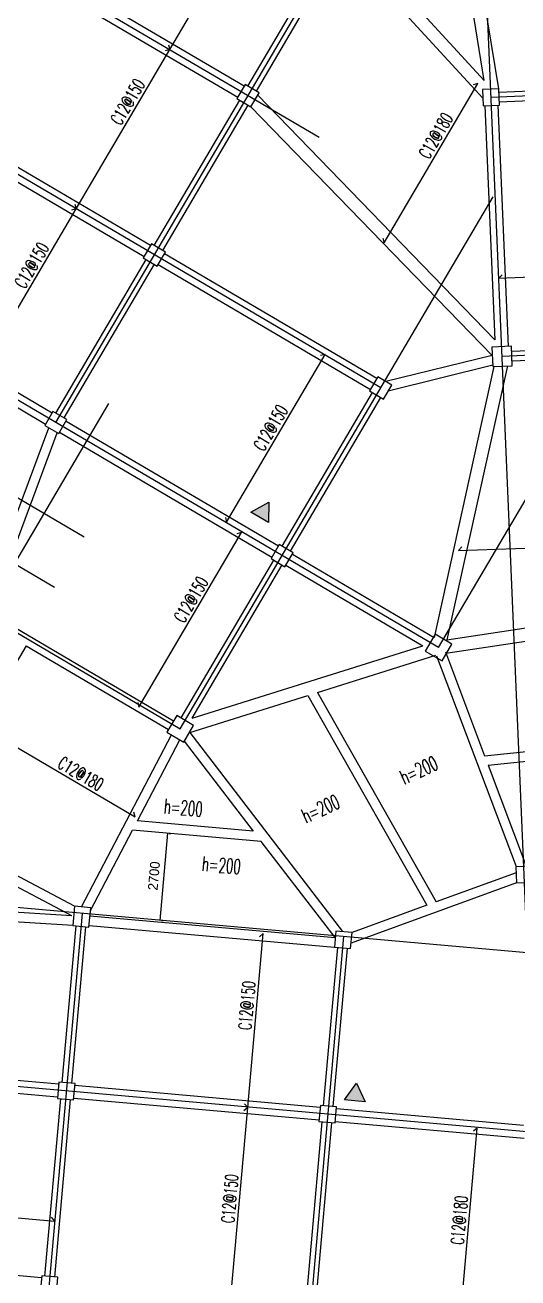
# Model space of a CAD drawing. Header units: millimetres. Extents: x 129427 to 386235, y 419441 to 703525.
# Drawn here: x 337104 to 352313, y 530560 to 569220 of the extents above; entities that cross this region are included whole.
import ezdxf

# ---------------------------------------------------------------- set-up
doc = ezdxf.new("R2010")
doc.units = ezdxf.units.MM
doc.header["$LTSCALE"] = 100
for name, color, linetype in [('B-DIM', 1, 'Continuous'), ('B-dote', 253, 'Continuous'), ('B-板厚', 2, 'Continuous'), ('B-正筋文字', 7, 'Continuous'), ('B-正筋钢筋', 6, 'Continuous'), ('B-沉降观测点', 5, 'Continuous'), ('COLU', 7, 'Continuous'), ('h斜线-柱', 7, 'Continuous'), ('梁虚线', 4, 'Continuous')]:
    doc.layers.add(name, color=color, linetype=linetype)
doc.styles.get("Standard").update_dxf_attribs({"font": 'standard'})
doc.styles.add('汉字', font='汉字')
doc.dimstyles.get("Standard").update_dxf_attribs({"dimtxt": 300, "dimasz": 100, "dimexe": 100, "dimexo": 250, "dimgap": 100, "dimtad": 0, "dimtoh": 1, "dimdec": 0, "dimdsep": 46, "dimcen": 0.09, "dimclrt": 7, "dimadec": 0, "dimazin": 0, "dimtfac": 1, "dimtdec": 4, "dimtofl": 0, "dimtmove": 0, "dimatfit": 3, "dimfxl": 4, "dimfxlon": 1, "dimtolj": 1, "dimtzin": 0, "dimarcsym": 0})

# ---------------------------------------------------------------- blocks, each defined once
blk = doc.blocks.new('*D174')
at = {"layer": 'B-DIM', "color": 0, "linetype": 'ByBlock', "lineweight": -2}
for p, q in [((341501, 544284), (341262, 541594)), ((341549, 544279), (341600, 544275)), ((341311, 541590), (341362, 541585))]:
    blk.add_line(p, q, dxfattribs=at)
for points in [[(341501, 544284), (341509, 544183), (341475, 544186)], [(341262, 541594), (341255, 541695), (341288, 541692)]]:
    blk.add_solid(points, dxfattribs=at)
at = {"layer": 'B-DIM', "color": 7, "linetype": 'Continuous', "lineweight": -2, "insert": (341083, 542966), "char_height": 300, "width": 780, "attachment_point": 5, "rotation": 84.9316, "style": '汉字'}
blk.add_mtext('2700', dxfattribs=at)
blk = doc.blocks.new('A$C7FDE0673')
at = {"layer": 'B-沉降观测点'}
blk.add_hatch(color=256, dxfattribs=at).paths.add_polyline_path([(318, 551), (0, 0), (636, 0)], flags=0)
blk.add_lwpolyline([(0, 0), (318, 551), (636, 0)], close=True, dxfattribs=at)

msp = doc.modelspace()

# ---------------------------------------------------------------- hatches: boundary and pattern name
at = {"layer": 'h斜线-柱'}
h = msp.add_hatch(dxfattribs=at)
h.set_pattern_fill('ANSI31', color=256, scale=40, angle=-30.45463, style=0)
h.set_pattern_definition([])
h.paths.add_polyline_path([(343642.1, 566951.9), (344073.1, 566698.5), (344326.5, 567129.5), (343895.5, 567382.9)], flags=0)
h = msp.add_hatch(dxfattribs=at)
h.set_pattern_fill('ANSI31', color=256, scale=40, angle=2.44399, style=0)
h.set_pattern_definition([])
h.paths.add_polyline_path([(351243.7, 566727.9), (351743.3, 566749.2), (351721.9, 567248.8), (351222.4, 567227.5)], flags=0)
h = msp.add_hatch(dxfattribs=at)
h.set_pattern_fill('ANSI31', color=256, scale=40, angle=-30.45463, style=0)
h.set_pattern_definition([])
h.paths.add_polyline_path([(340753, 562038.3), (341184, 561784.9), (341437.5, 562215.9), (341006.5, 562469.3)], flags=0)
h = msp.add_hatch(dxfattribs=at)
h.set_pattern_fill('ANSI31', color=256, scale=40, angle=2.44399, style=0)
h.set_pattern_definition([])
h.paths.add_polyline_path([(351537, 558683.1), (352136.5, 558708.7), (352110.9, 559308.2), (351511.4, 559282.6)], flags=0)
h = msp.add_hatch(dxfattribs=at)
h.set_pattern_fill('ANSI31', color=256, scale=40, angle=-30.45463, style=0)
h.set_pattern_definition([])
h.paths.add_polyline_path([(347735.5, 557932.8), (348166.5, 557679.4), (348419.9, 558110.4), (347988.9, 558363.8)], flags=0)
h = msp.add_hatch(dxfattribs=at)
h.set_pattern_fill('ANSI31', color=256, scale=40, angle=-30.45463, style=0)
h.set_pattern_definition([])
h.paths.add_polyline_path([(337711.9, 556866.1), (338142.9, 556612.7), (338396.3, 557043.7), (337965.3, 557297.2)], flags=0)
h = msp.add_hatch(dxfattribs=at)
h.set_pattern_fill('ANSI31', color=256, scale=40, angle=-30.45463, style=0)
h.set_pattern_definition([])
h.paths.add_polyline_path([(344694.3, 552760.6), (345125.4, 552507.2), (345378.8, 552938.2), (344947.8, 553191.6)], flags=0)
h = msp.add_hatch(dxfattribs=at)
h.set_pattern_fill('ANSI31', color=256, scale=40, angle=-30.45463, style=0)
h.set_pattern_definition([])
h.paths.add_polyline_path([(349453.3, 549904.5), (349970.5, 549600.3), (350274.6, 550117.6), (349757.4, 550421.7)], flags=0)
h = msp.add_hatch(dxfattribs=at)
h.set_pattern_fill('ANSI31', color=256, scale=40, angle=-30.45463, style=0)
h.set_pattern_definition([])
h.paths.add_polyline_path([(341483.4, 547398.3), (342000.6, 547094.1), (342304.7, 547611.4), (341787.5, 547915.5)], flags=0)
h = msp.add_hatch(dxfattribs=at)
h.set_pattern_fill('ANSI31', color=256, scale=40, angle=2.44399, style=0)
h.set_pattern_definition([])
h.paths.add_polyline_path([(352267.1, 542749.8), (352766.7, 542771.1), (352745.4, 543270.6), (352245.8, 543249.3)], flags=0)
h = msp.add_hatch(dxfattribs=at)
h.set_pattern_fill('ANSI31', color=256, scale=40, angle=-5.06835, style=0)
h.set_pattern_definition([])
h.paths.add_polyline_path([(338578.3, 541430.8), (339076.4, 541386.6), (339129.4, 541984.3), (338631.4, 542028.5)], flags=0)
h = msp.add_hatch(dxfattribs=at)
h.set_pattern_fill('ANSI31', color=256, scale=40, angle=-5.06835, style=0)
h.set_pattern_definition([])
h.paths.add_polyline_path([(346651.1, 540765), (347149.1, 540720.8), (347193.3, 541218.9), (346695.3, 541263.1)], flags=0)
h = msp.add_hatch(dxfattribs=at)
h.set_pattern_fill('ANSI31', color=256, scale=40, angle=-5.06835, style=0)
h.set_pattern_definition([])
h.paths.add_polyline_path([(338105.7, 536101.7), (338603.8, 536057.5), (338647.9, 536555.6), (338149.9, 536599.8)], flags=0)
h = msp.add_hatch(dxfattribs=at)
h.set_pattern_fill('ANSI31', color=256, scale=40, angle=-5.06835, style=0)
h.set_pattern_definition([])
h.paths.add_polyline_path([(346174, 535386.1), (346672.1, 535342), (346716.3, 535840), (346218.2, 535884.2)], flags=0)
h = msp.add_hatch(dxfattribs=at)
h.set_pattern_fill('ANSI31', color=256, scale=40, angle=-5.06835, style=0)
h.set_pattern_definition([])
h.paths.add_polyline_path([(337575.6, 530125.2), (338073.7, 530081), (338117.9, 530579.1), (337619.8, 530623.2)], flags=0)

# ---------------------------------------------------------------- linework, layer by layer
at = {"layer": 'B-dote'}
for p, q in [((353325.8, 523809), (348791.1, 630054.3)), ((346178.3, 565750.7), (306646.2, 588994.7)), ((294026.9, 579825.9), (338930.2, 553423.7)), ((348077.7, 558021.6), (313165.4, 578549.3)), ((349863.9, 550011), (303141.9, 577482.6)), ((338054.1, 556954.9), (349914.5, 577126.5)), ((292202.2, 576722.6), (341894.1, 547504.8)), ((364570.9, 567547), (351482.8, 566988.4)), ((341894.1, 547504.8), (351545.4, 563919.3)), ((349863.9, 550011), (356372.8, 561080.9)), ((323152.1, 560612.8), (338017.9, 551872)), ((364912, 559554.3), (351824, 558995.6)), ((339677.6, 557545.8), (329377.7, 540028.4)), ((369044.2, 539130.3), (289446.5, 546189.9)), ((338862.7, 541807.1), (333426.8, 480516.3)), ((346931, 541091.6), (341495.1, 479800.7)), ((368558.3, 533651.8), (297985.4, 539911))]:
    msp.add_line(p, q, dxfattribs=at)
at = {"layer": 'B-正筋钢筋'}
for points in [[(341531.9, 568605.8), (341569.5, 568460.6), (344458.6, 573374.1), (344313.4, 573336.5)], [(338642.8, 563692.2), (338680.4, 563547), (341569.5, 568460.6), (341424.3, 568422.9)], [(348148.8, 562647.1), (348186.5, 562501.9), (351075.5, 567415.5), (350930.3, 567377.8)], [(335601.6, 558520), (335639.3, 558374.8), (338680.4, 563547), (338535.2, 563509.3)], [(351822.6, 561515.8), (351721.1, 561405.3), (357715.7, 561661.2), (357605.2, 561762.6)], [(343284.6, 554028.8), (343322.2, 553883.7), (346363.3, 559055.8), (346218.1, 559018.2)], [(340581.7, 548315.3), (340619.4, 548170.1), (343787.2, 553557.8), (343642, 553520.1)], [(350579.7, 553117.1), (350477.4, 553007.4), (358102.7, 553273.7), (357993, 553376)], [(335789.5, 547679.7), (335644.3, 547642), (340500.6, 544786.6), (340463, 544931.8)], [(343877.6, 535929.7), (343973.9, 535814.7), (344450.2, 541184.4), (344335.1, 541088.1)], [(343349.1, 529970.6), (343445.4, 529855.6), (343973.9, 535814.7), (343858.9, 535718.5)], [(350435, 529342.1), (350531.3, 529227.1), (351059.9, 535186.3), (350944.8, 535090)], [(330105.7, 533123.9), (329990.7, 533027.6), (338020.9, 532315.4), (337924.6, 532430.5)]]:
    msp.add_lwpolyline(points, dxfattribs=at)
at = {"layer": 'COLU'}
for points in [[(343642.1, 566951.9), (344073.1, 566698.5), (344326.5, 567129.5), (343895.5, 567382.9)], [(351243.7, 566727.9), (351743.3, 566749.2), (351721.9, 567248.8), (351222.4, 567227.5)], [(340753, 562038.3), (341184, 561784.9), (341437.5, 562215.9), (341006.5, 562469.3)], [(351537, 558683.1), (352136.5, 558708.7), (352110.9, 559308.2), (351511.4, 559282.6)], [(347735.5, 557932.8), (348166.5, 557679.4), (348419.9, 558110.4), (347988.9, 558363.8)], [(337711.9, 556866.1), (338142.9, 556612.7), (338396.3, 557043.7), (337965.3, 557297.2)], [(344694.3, 552760.6), (345125.4, 552507.2), (345378.8, 552938.2), (344947.8, 553191.6)], [(349453.3, 549904.5), (349970.5, 549600.3), (350274.6, 550117.6), (349757.4, 550421.7)], [(341483.4, 547398.3), (342000.6, 547094.1), (342304.7, 547611.4), (341787.5, 547915.5)], [(352267.1, 542749.8), (352766.7, 542771.1), (352745.4, 543270.6), (352245.8, 543249.3)], [(338578.3, 541430.8), (339076.4, 541386.6), (339129.4, 541984.3), (338631.4, 542028.5)], [(346651.1, 540765), (347149.1, 540720.8), (347193.3, 541218.9), (346695.3, 541263.1)], [(338105.7, 536101.7), (338603.8, 536057.5), (338647.9, 536555.6), (338149.9, 536599.8)], [(346174, 535386.1), (346672.1, 535342), (346716.3, 535840), (346218.2, 535884.2)], [(337575.6, 530125.2), (338073.7, 530081), (338117.9, 530579.1), (337619.8, 530623.2)]]:
    msp.add_lwpolyline(points, close=True, dxfattribs=at)
at = {"layer": '梁虚线'}
for p, q in [((351721.9, 567248.8), (350164.8, 576825.9)), ((351274.2, 567509.9), (349792.6, 576623.1)), ((343981.1, 567331.2), (346616.8, 571813.8)), ((347174.2, 571972.5), (351274.2, 567509.9)), ((344240.9, 567181.2), (346874.1, 571659.5)), ((346962.2, 571612.1), (351233.6, 566962.9)), ((337317.4, 571192.7), (343868.8, 567340.6)), ((337117.4, 570846.3), (343668.8, 566994.2)), ((351727.4, 567148.9), (357222.3, 567383.5)), ((341092.1, 562417.6), (343727.7, 566900.2)), ((341351.9, 562267.6), (343987.5, 566750.2)), ((344283.4, 567056.2), (351602.3, 559510.6)), ((351737.8, 566849.1), (357232.8, 567083.6)), ((344073.1, 566698.5), (351514.3, 559026.8)), ((351293.6, 566731.6), (351601.8, 559510.2)), ((351693.4, 566745.6), (352011, 559303.9)), ((334428.3, 566279.2), (340979.7, 562427)), ((334228.3, 565932.7), (340779.7, 562080.6)), ((341410.8, 562173.6), (347962.2, 558321.5)), ((338050.9, 557245.5), (340838.6, 561986.6)), ((338310.7, 557095.5), (341098.4, 561836.6)), ((341210.7, 561827.2), (347762.2, 557975.1)), ((331387.2, 561107), (337938.6, 557254.9)), ((331187.2, 560760.5), (337738.6, 556908.4)), ((351514.3, 559026.8), (348237.3, 558218.1)), ((352117.3, 559158.3), (357563.5, 559390.7)), ((352130.1, 558858.6), (357574, 559090.9)), ((351535.3, 558723), (348312.1, 557927.5)), ((351573.7, 558684.7), (349727.4, 550323.3)), ((351987.2, 558702.3), (350121.2, 550252)), ((345033.4, 553139.9), (347821.1, 557881.1)), ((345293.2, 552989.9), (348080.9, 557731.1)), ((335763.9, 551225.2), (337834, 556793.3)), ((338369.6, 557001.4), (344921.1, 553149.3)), ((336026.6, 551070.8), (338097.5, 556641.2)), ((338169.6, 556655), (344721.1, 552802.9)), ((345352.1, 552895.9), (349727.4, 550323.3)), ((341916.8, 547839.5), (344779.9, 552708.9)), ((342258.8, 547829.2), (345039.8, 552558.9)), ((345152.1, 552549.5), (349374.5, 550066.8)), ((350121.2, 550252), (357903.8, 551422.5)), ((341686, 547742.9), (335996.7, 551088.2)), ((350087.9, 549842.4), (357917.8, 551020.1)), ((337137.7, 550069.4), (333881.2, 544531.1)), ((337137.7, 550069.4), (341534.1, 547484.5)), ((342258.8, 547829.2), (349374.5, 550066.8)), ((346126.3, 548626), (349775.3, 549773.5)), ((349798.2, 549760.3), (352254.8, 543251.6)), ((350075, 549876.6), (351284.5, 546671.9)), ((346126.3, 548626), (349792.7, 542166.7)), ((342188.1, 547387.6), (345833.6, 548534)), ((345833.6, 548534), (349506.9, 542062.5)), ((338842.9, 542009.6), (341625.1, 547314.9)), ((340575.3, 544667), (341884, 547162.7)), ((342015.7, 547119.8), (344139.5, 544350.9)), ((342188.1, 547387.6), (346899.6, 541244.9)), ((351284.5, 546671.9), (358124.5, 547391.6)), ((351394.1, 546381.8), (358137.3, 547091.3)), ((351394.1, 546381.8), (352571.3, 543262.6)), ((338548.1, 541733.2), (332400.5, 544972.1)), ((338631.4, 542028.5), (333881.2, 544531.1)), ((339121.2, 541894.3), (340424.3, 544379.2)), ((344389.1, 544027.6), (340424.3, 544379.2)), ((344139.5, 544350.9), (340575.3, 544667)), ((346677.4, 541063.9), (344389.1, 544027.6)), ((352253.7, 543064.2), (349792.7, 542166.7)), ((352267.1, 542749.8), (347164, 540888.7)), ((338548.1, 541733.2), (329780.3, 542287.5)), ((349506.9, 542062.5), (347193.4, 541218.7)), ((338578.7, 541430.7), (329608.7, 541997.8)), ((339107, 541735.3), (346677.4, 541063.9)), ((338249.5, 536590.7), (338677.9, 541421.8)), ((338548.3, 536564.6), (338976.8, 541395.6)), ((339080.8, 541436.4), (346651.1, 540765)), ((346317.8, 535875.2), (346750.7, 540756)), ((346616.7, 535849), (347049.5, 540729.9)), ((330574.9, 537221.4), (338145.2, 536550)), ((330540.1, 536822.9), (338110.4, 536151.5)), ((338643.3, 536505.8), (346213.5, 535834.4)), ((337719.4, 530614.2), (338205.3, 536092.7)), ((338018.2, 530588.1), (338504.2, 536066.6)), ((338608.4, 536107.3), (346178.7, 535435.9)), ((346711.6, 535790.2), (352487.9, 535277.9)), ((345787.7, 529898.6), (346273.6, 535377.1)), ((346086.6, 529872.5), (346572.5, 535351)), ((346676.7, 535391.7), (352501.9, 534875.1)), ((330044.9, 531244.9), (337615.2, 530573.4))]:
    msp.add_line(p, q, dxfattribs=at)

# ---------------------------------------------------------------- block references
at = {"layer": 'B-沉降观测点'}
for p, rotation in [((344068.5, 554187.7), 329.5453237250908), ((346962.3, 536054.2), 354.9316467960963)]:
    msp.add_blockref('A$C7FDE0673', p, dxfattribs=dict(at, rotation=rotation))

# ---------------------------------------------------------------- texts
at = {"layer": 'B-板厚', "width": 0.65}
for rotation, p in [(24.4619, (348802.5, 545778.8)), (354.93761, (341370.1, 544899.2)), (24.4619, (345772.5, 544585.9)), (354.93761, (342546.9, 543122.8))]:
    msp.add_text('h=200', height=450, rotation=rotation, dxfattribs=at).set_placement(p)
at = {"layer": 'B-正筋文字', "width": 0.65}
for s, rotation, p in [('C12@150', 59.54569, (340064, 566100.5)), ('C12@180', 59.54517, (349570, 565055.4)), ('C12@150', 59.54517, (337098.9, 561057.6)), ('C12@150', 59.54517, (344473.4, 556042)), ('C12@150', 59.54569, (342014.6, 550743.4)), ('C12@180', 329.54569, (338075.5, 546330.3)), ('C12@150', 84.93153, (344083.5, 538200.2)), ('C12@150', 84.93153, (343554.9, 532241)), ('C12@180', 84.93153, (350637.6, 531575.8))]:
    msp.add_text(s, height=400, rotation=rotation, dxfattribs=at).set_placement(p)

# ---------------------------------------------------------------- dimensions: what is measured, and where the dimension line sits
at = {"layer": 'B-DIM'}
dim = msp.add_aligned_dim(p1=(341300.2, 544301.6), p2=(341061.6, 541612.1), distance=201.5, dimstyle='Standard', dxfattribs=at)
dim.commit()
dim.dimension.update_dxf_attribs({"geometry": '*D174', "text_midpoint": (341082.7, 542965.6)})

doc.saveas('drawing.dxf')
